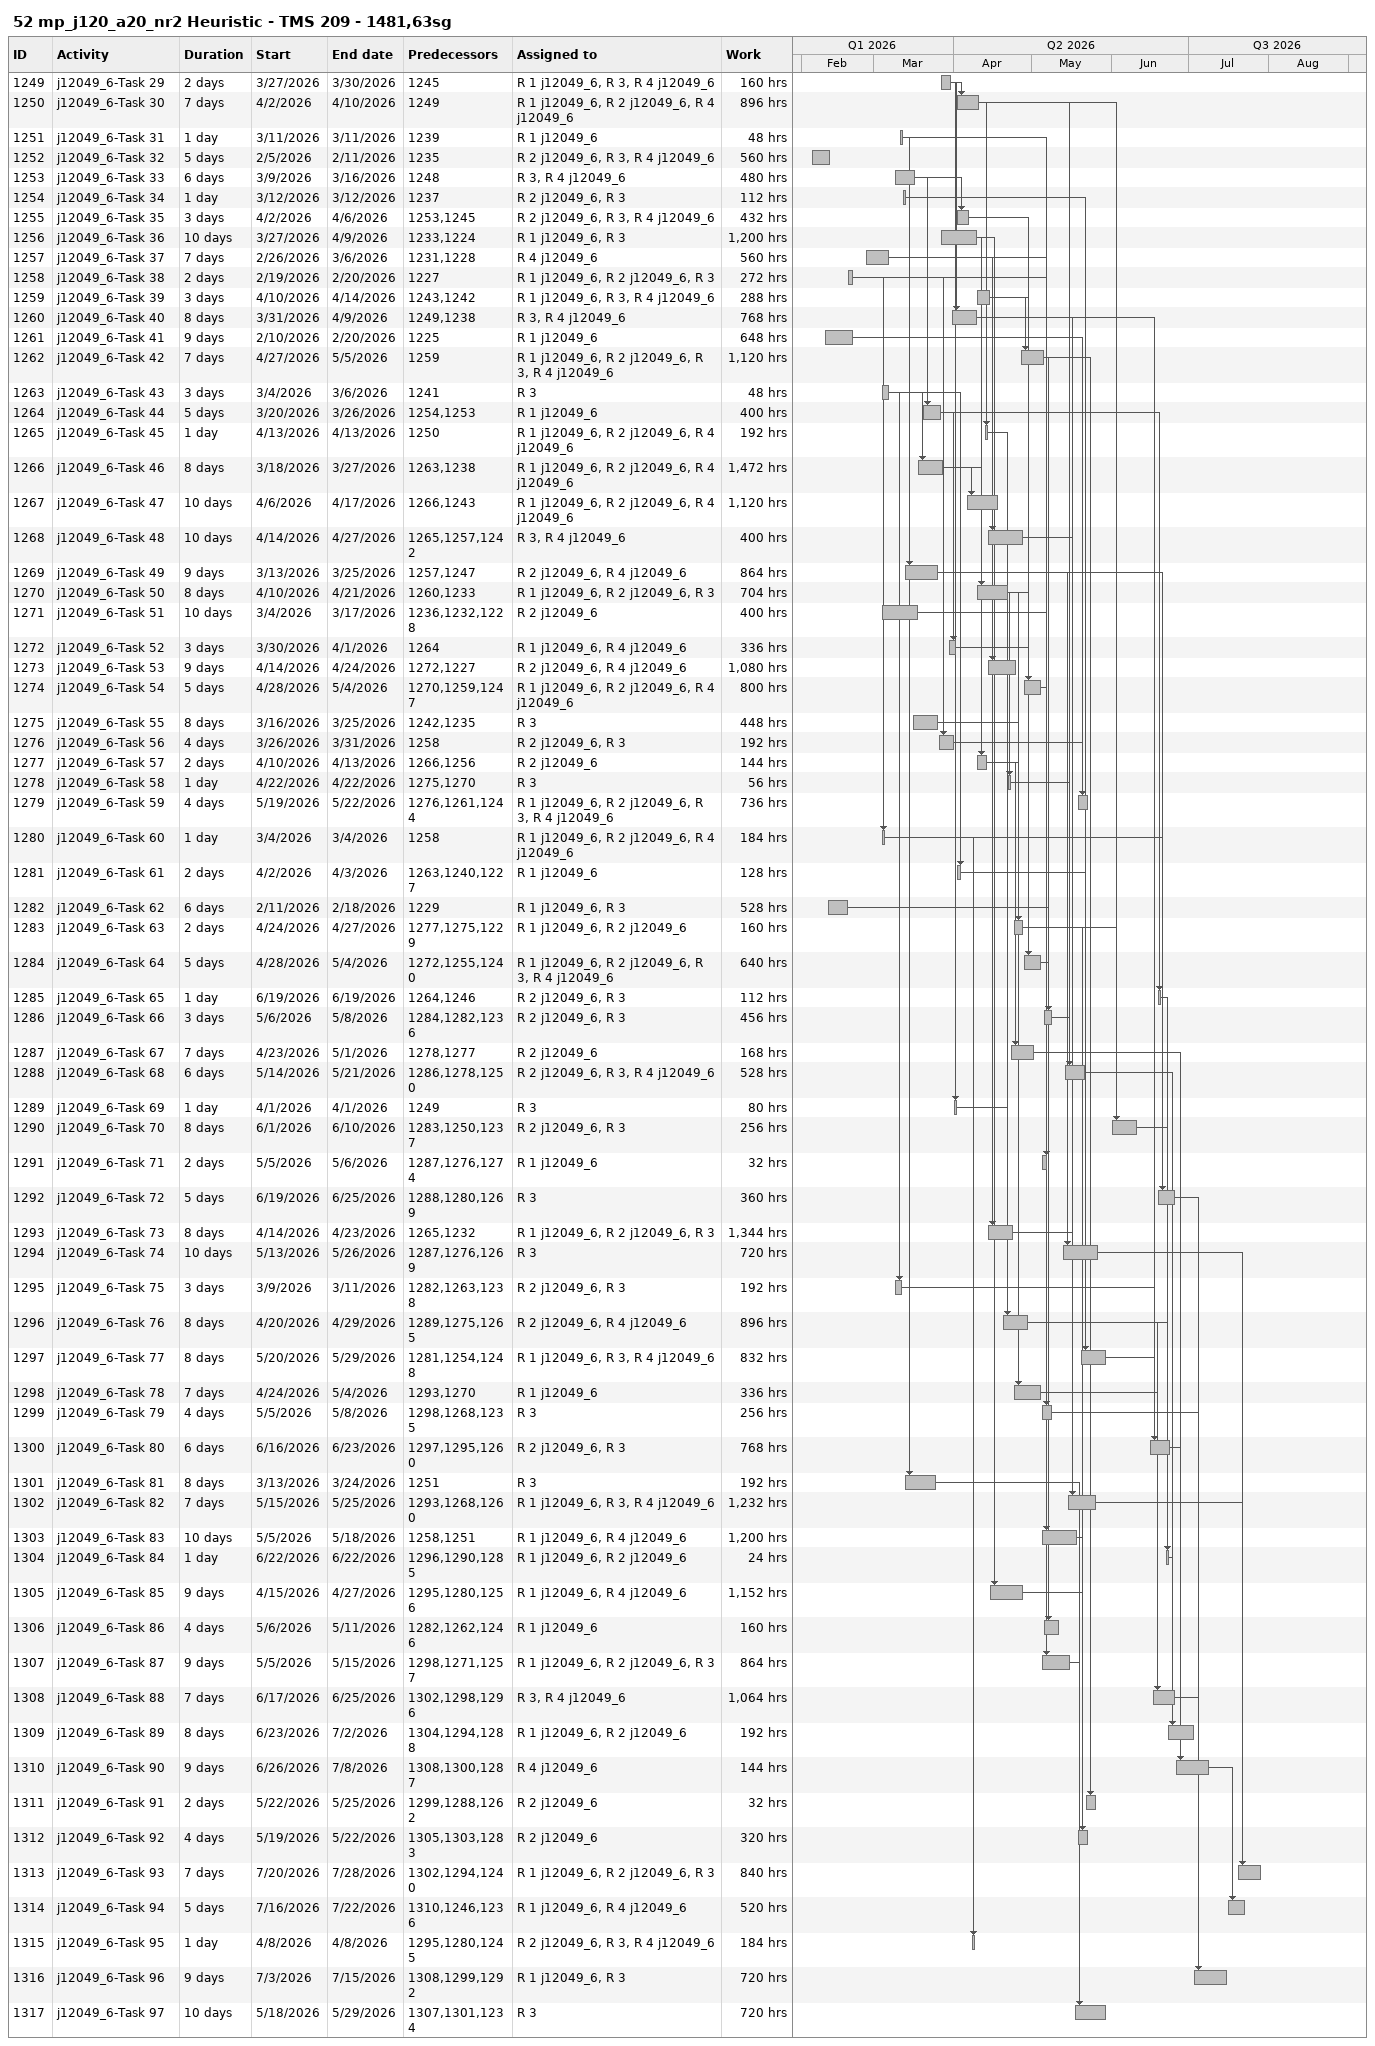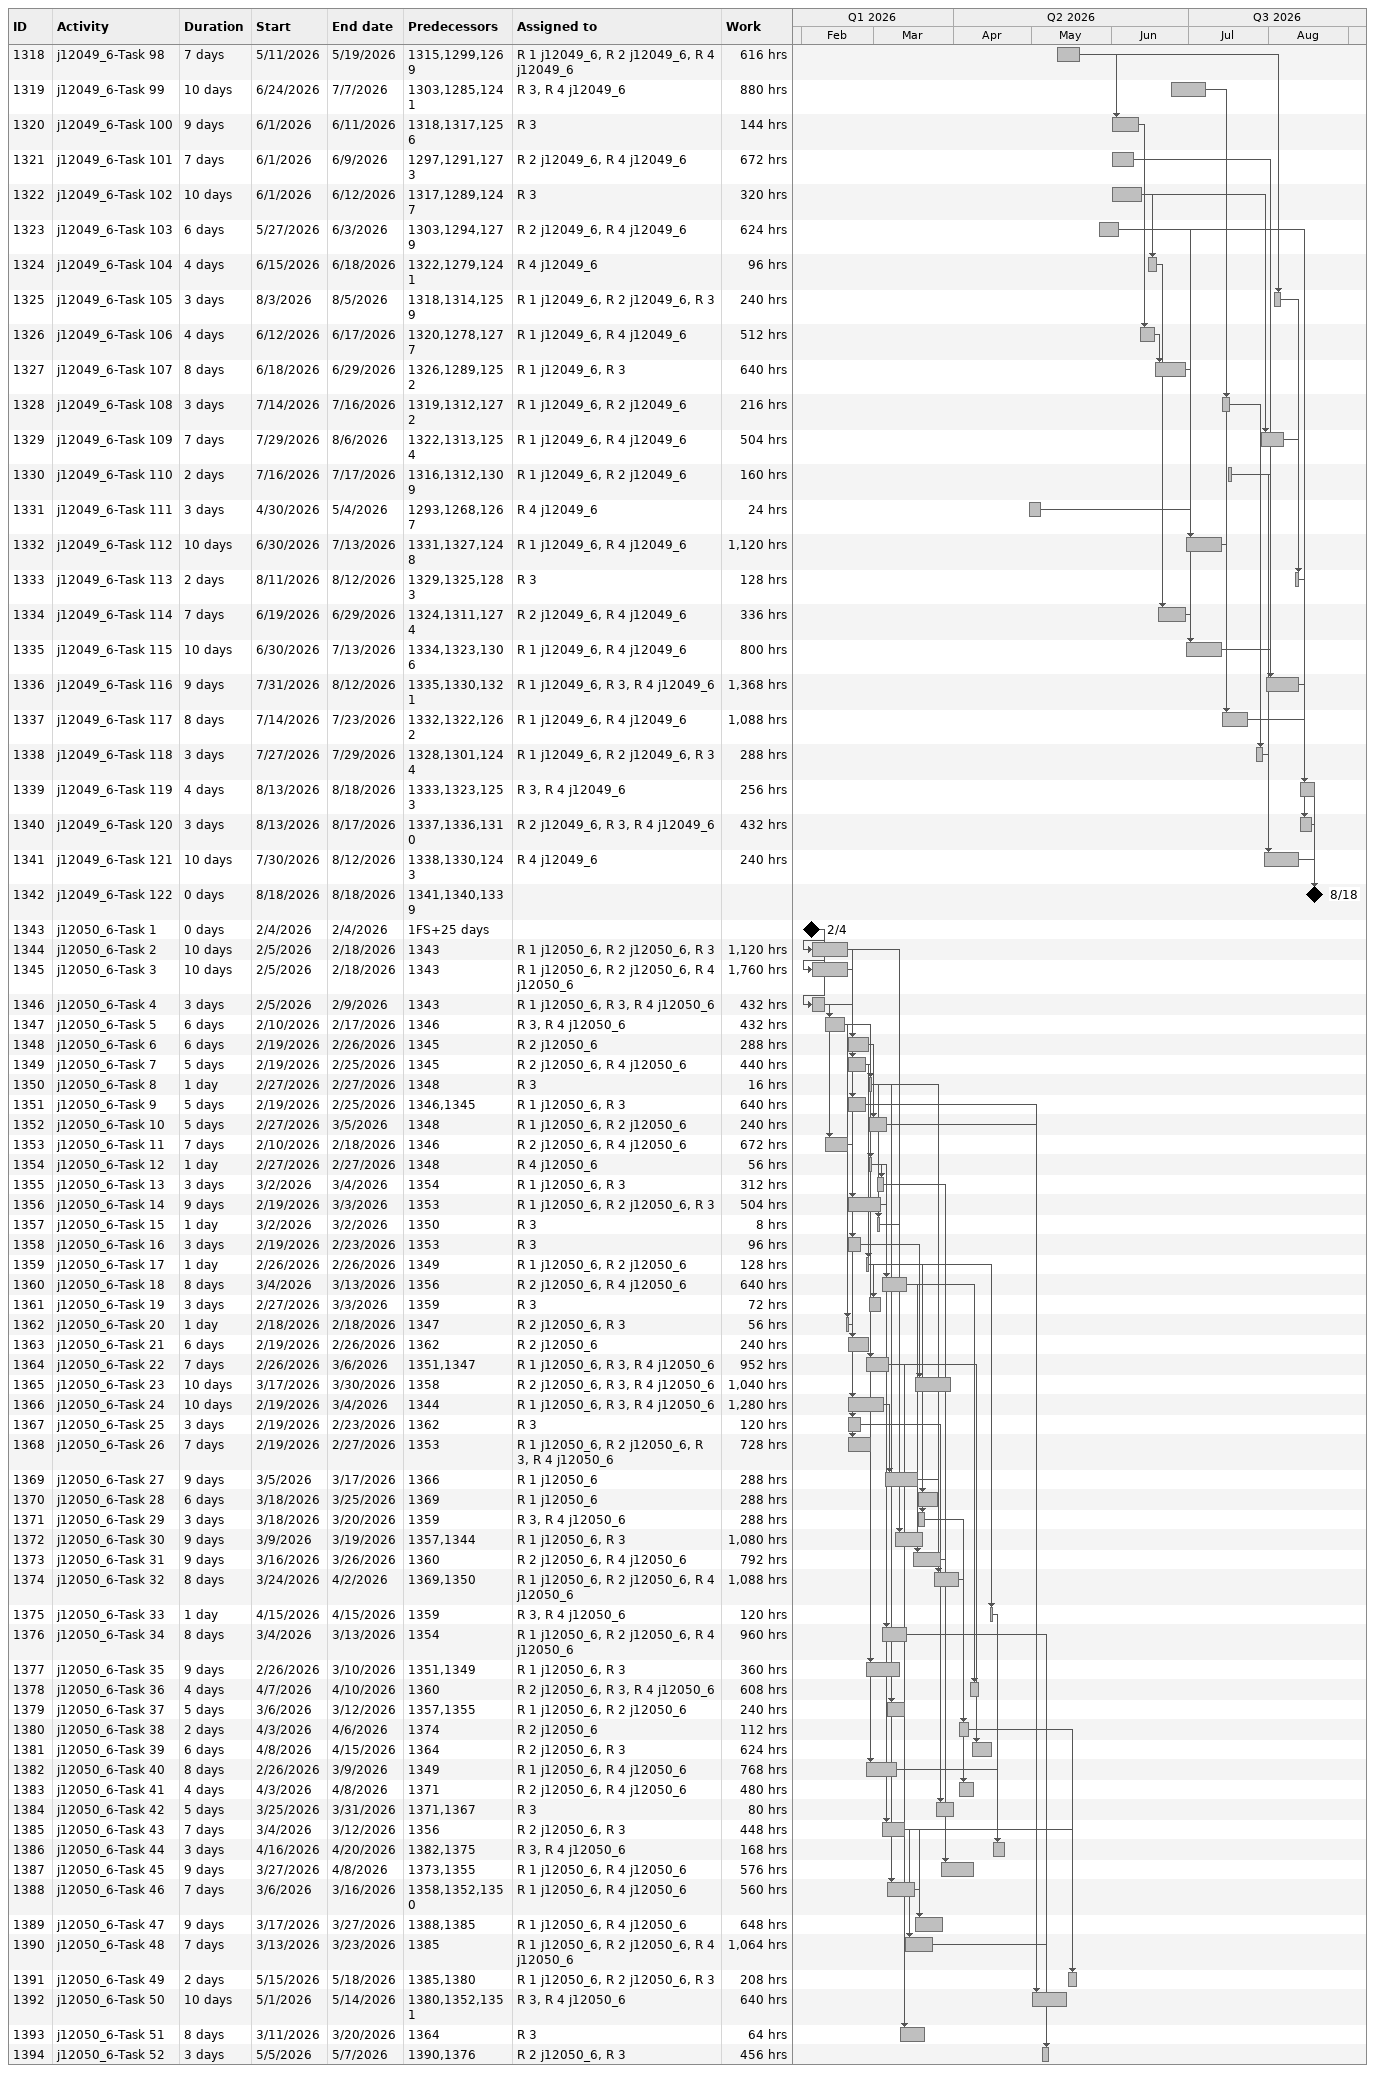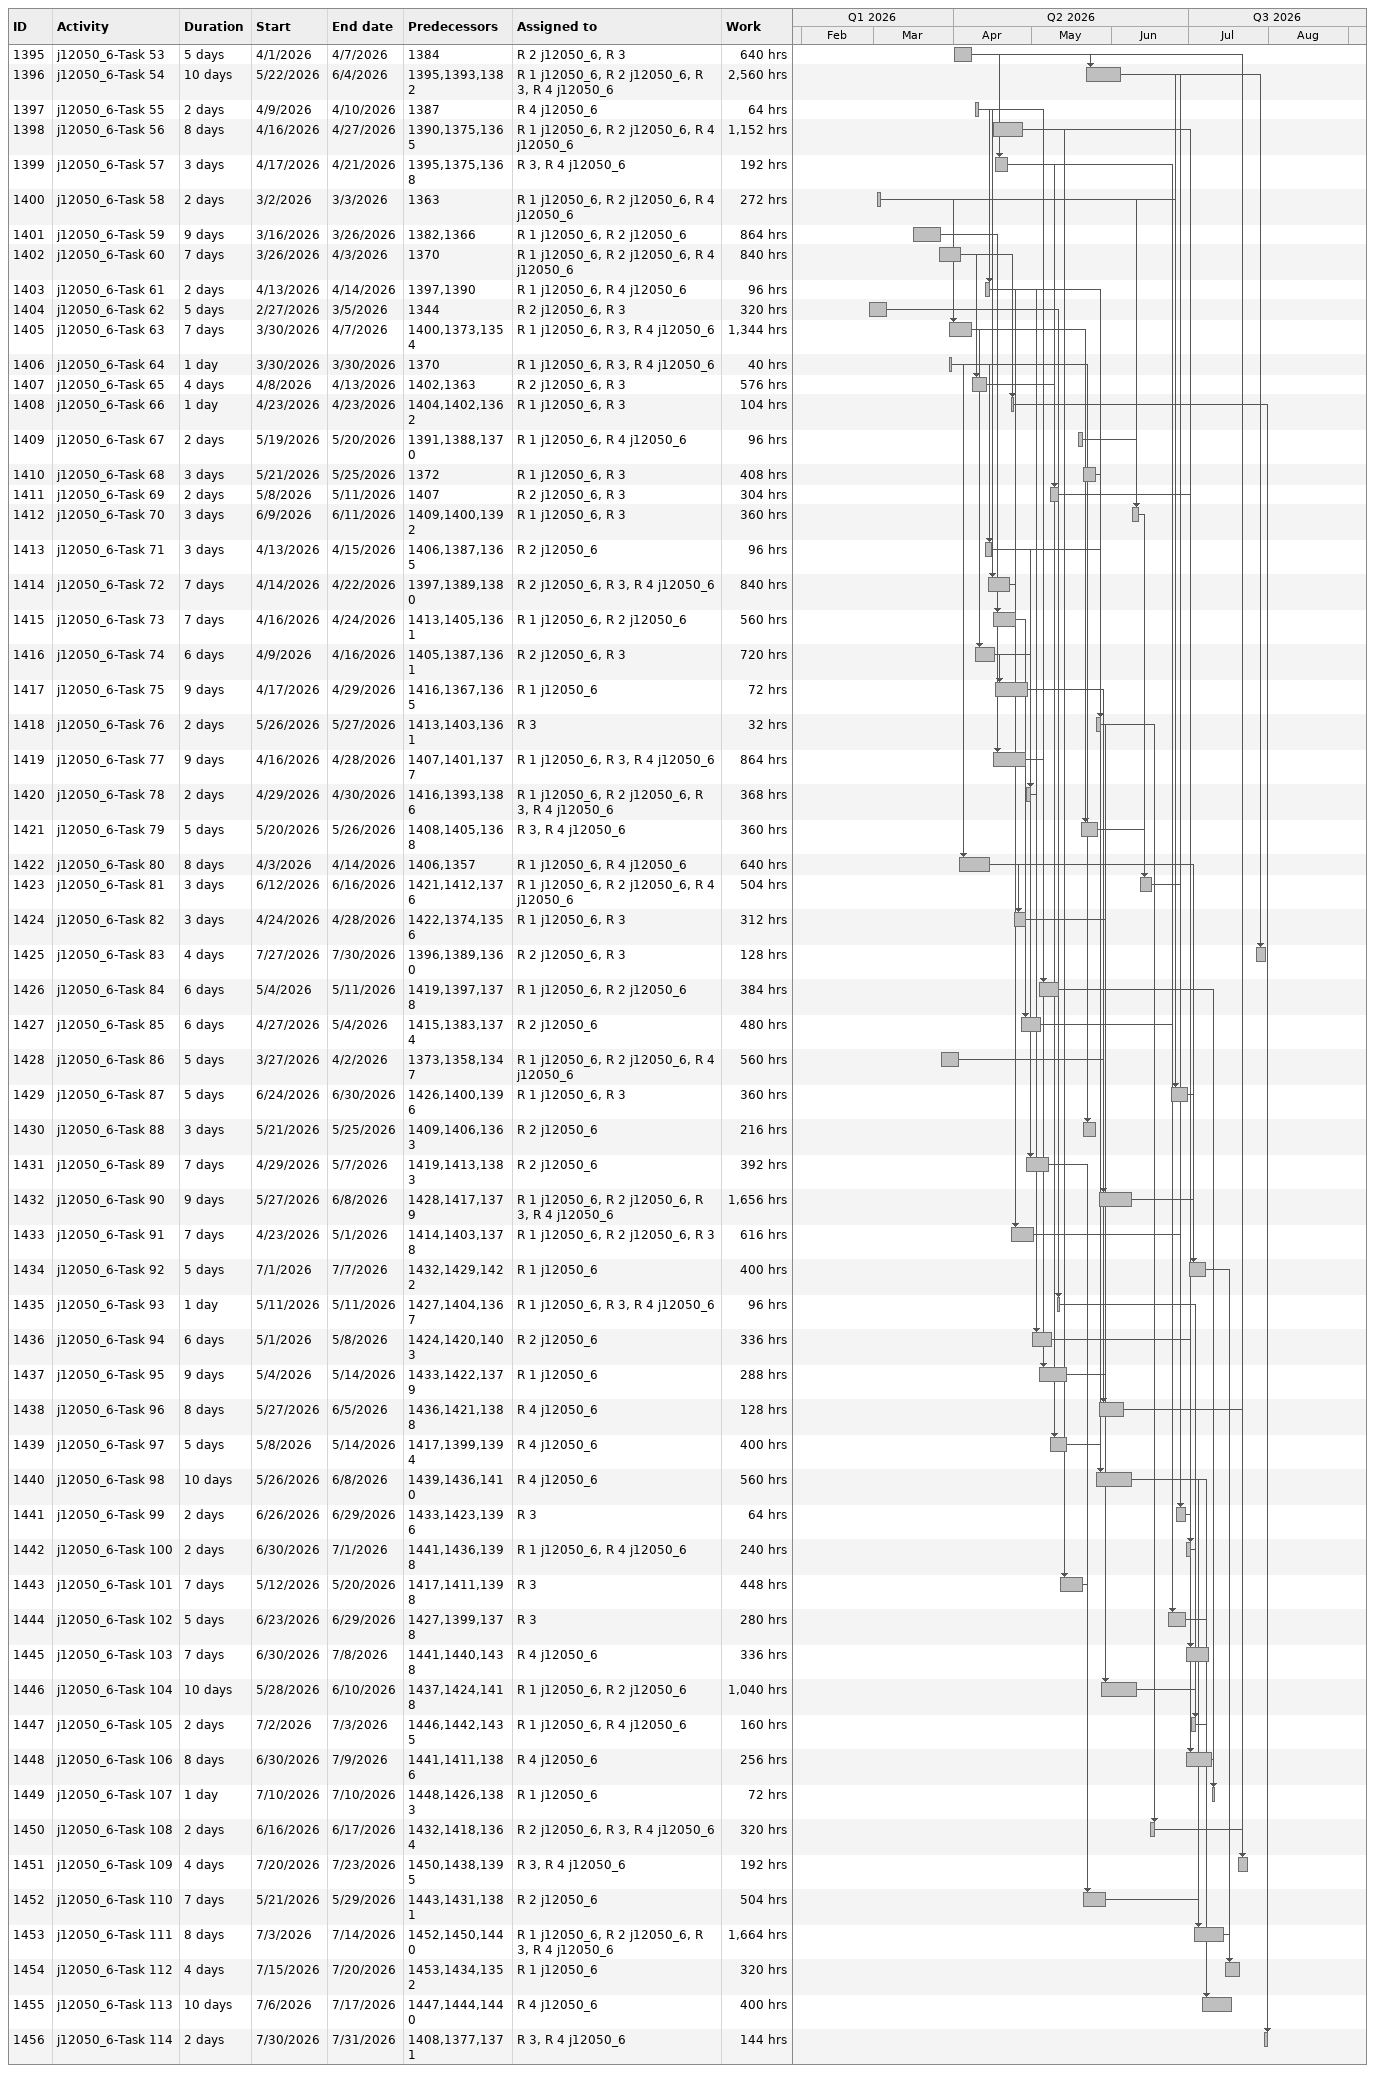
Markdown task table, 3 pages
52 mp_j120_a20_nr2 Heuristic - TMS 209 - 1481,63sg

| ID | Task | Duration | Start | Finish | Predecessors | Resources | Work (h) |
|---|---|---|---|---|---|---|---|
| 1249 | j12049_6-Task 29 | 2d | 2026-03-27 | 2026-03-30 | 1245 | R 1 j12049_6, R 3, R 4 j12049_6 | 160 |
| 1250 | j12049_6-Task 30 | 7d | 2026-04-02 | 2026-04-10 | 1249 | R 1 j12049_6, R 2 j12049_6, R 4 j12049_6 | 896 |
| 1251 | j12049_6-Task 31 | 1d | 2026-03-11 | 2026-03-11 | 1239 | R 1 j12049_6 | 48 |
| 1252 | j12049_6-Task 32 | 5d | 2026-02-05 | 2026-02-11 | 1235 | R 2 j12049_6, R 3, R 4 j12049_6 | 560 |
| 1253 | j12049_6-Task 33 | 6d | 2026-03-09 | 2026-03-16 | 1248 | R 3, R 4 j12049_6 | 480 |
| 1254 | j12049_6-Task 34 | 1d | 2026-03-12 | 2026-03-12 | 1237 | R 2 j12049_6, R 3 | 112 |
| 1255 | j12049_6-Task 35 | 3d | 2026-04-02 | 2026-04-06 | 1253, 1245 | R 2 j12049_6, R 3, R 4 j12049_6 | 432 |
| 1256 | j12049_6-Task 36 | 10d | 2026-03-27 | 2026-04-09 | 1233, 1224 | R 1 j12049_6, R 3 | 1200 |
| 1257 | j12049_6-Task 37 | 7d | 2026-02-26 | 2026-03-06 | 1231, 1228 | R 4 j12049_6 | 560 |
| 1258 | j12049_6-Task 38 | 2d | 2026-02-19 | 2026-02-20 | 1227 | R 1 j12049_6, R 2 j12049_6, R 3 | 272 |
| 1259 | j12049_6-Task 39 | 3d | 2026-04-10 | 2026-04-14 | 1243, 1242 | R 1 j12049_6, R 3, R 4 j12049_6 | 288 |
| 1260 | j12049_6-Task 40 | 8d | 2026-03-31 | 2026-04-09 | 1249, 1238 | R 3, R 4 j12049_6 | 768 |
| 1261 | j12049_6-Task 41 | 9d | 2026-02-10 | 2026-02-20 | 1225 | R 1 j12049_6 | 648 |
| 1262 | j12049_6-Task 42 | 7d | 2026-04-27 | 2026-05-05 | 1259 | R 1 j12049_6, R 2 j12049_6, R 3, R 4 j12049_6 | 1120 |
| 1263 | j12049_6-Task 43 | 3d | 2026-03-04 | 2026-03-06 | 1241 | R 3 | 48 |
| 1264 | j12049_6-Task 44 | 5d | 2026-03-20 | 2026-03-26 | 1254, 1253 | R 1 j12049_6 | 400 |
| 1265 | j12049_6-Task 45 | 1d | 2026-04-13 | 2026-04-13 | 1250 | R 1 j12049_6, R 2 j12049_6, R 4 j12049_6 | 192 |
| 1266 | j12049_6-Task 46 | 8d | 2026-03-18 | 2026-03-27 | 1263, 1238 | R 1 j12049_6, R 2 j12049_6, R 4 j12049_6 | 1472 |
| 1267 | j12049_6-Task 47 | 10d | 2026-04-06 | 2026-04-17 | 1266, 1243 | R 1 j12049_6, R 2 j12049_6, R 4 j12049_6 | 1120 |
| 1268 | j12049_6-Task 48 | 10d | 2026-04-14 | 2026-04-27 | 1265, 1257, 1242 | R 3, R 4 j12049_6 | 400 |
| 1269 | j12049_6-Task 49 | 9d | 2026-03-13 | 2026-03-25 | 1257, 1247 | R 2 j12049_6, R 4 j12049_6 | 864 |
| 1270 | j12049_6-Task 50 | 8d | 2026-04-10 | 2026-04-21 | 1260, 1233 | R 1 j12049_6, R 2 j12049_6, R 3 | 704 |
| 1271 | j12049_6-Task 51 | 10d | 2026-03-04 | 2026-03-17 | 1236, 1232, 1228 | R 2 j12049_6 | 400 |
| 1272 | j12049_6-Task 52 | 3d | 2026-03-30 | 2026-04-01 | 1264 | R 1 j12049_6, R 4 j12049_6 | 336 |
| 1273 | j12049_6-Task 53 | 9d | 2026-04-14 | 2026-04-24 | 1272, 1227 | R 2 j12049_6, R 4 j12049_6 | 1080 |
| 1274 | j12049_6-Task 54 | 5d | 2026-04-28 | 2026-05-04 | 1270, 1259, 1247 | R 1 j12049_6, R 2 j12049_6, R 4 j12049_6 | 800 |
| 1275 | j12049_6-Task 55 | 8d | 2026-03-16 | 2026-03-25 | 1242, 1235 | R 3 | 448 |
| 1276 | j12049_6-Task 56 | 4d | 2026-03-26 | 2026-03-31 | 1258 | R 2 j12049_6, R 3 | 192 |
| 1277 | j12049_6-Task 57 | 2d | 2026-04-10 | 2026-04-13 | 1266, 1256 | R 2 j12049_6 | 144 |
| 1278 | j12049_6-Task 58 | 1d | 2026-04-22 | 2026-04-22 | 1275, 1270 | R 3 | 56 |
| 1279 | j12049_6-Task 59 | 4d | 2026-05-19 | 2026-05-22 | 1276, 1261, 1244 | R 1 j12049_6, R 2 j12049_6, R 3, R 4 j12049_6 | 736 |
| 1280 | j12049_6-Task 60 | 1d | 2026-03-04 | 2026-03-04 | 1258 | R 1 j12049_6, R 2 j12049_6, R 4 j12049_6 | 184 |
| 1281 | j12049_6-Task 61 | 2d | 2026-04-02 | 2026-04-03 | 1263, 1240, 1227 | R 1 j12049_6 | 128 |
| 1282 | j12049_6-Task 62 | 6d | 2026-02-11 | 2026-02-18 | 1229 | R 1 j12049_6, R 3 | 528 |
| 1283 | j12049_6-Task 63 | 2d | 2026-04-24 | 2026-04-27 | 1277, 1275, 1229 | R 1 j12049_6, R 2 j12049_6 | 160 |
| 1284 | j12049_6-Task 64 | 5d | 2026-04-28 | 2026-05-04 | 1272, 1255, 1240 | R 1 j12049_6, R 2 j12049_6, R 3, R 4 j12049_6 | 640 |
| 1285 | j12049_6-Task 65 | 1d | 2026-06-19 | 2026-06-19 | 1264, 1246 | R 2 j12049_6, R 3 | 112 |
| 1286 | j12049_6-Task 66 | 3d | 2026-05-06 | 2026-05-08 | 1284, 1282, 1236 | R 2 j12049_6, R 3 | 456 |
| 1287 | j12049_6-Task 67 | 7d | 2026-04-23 | 2026-05-01 | 1278, 1277 | R 2 j12049_6 | 168 |
| 1288 | j12049_6-Task 68 | 6d | 2026-05-14 | 2026-05-21 | 1286, 1278, 1250 | R 2 j12049_6, R 3, R 4 j12049_6 | 528 |
| 1289 | j12049_6-Task 69 | 1d | 2026-04-01 | 2026-04-01 | 1249 | R 3 | 80 |
| 1290 | j12049_6-Task 70 | 8d | 2026-06-01 | 2026-06-10 | 1283, 1250, 1237 | R 2 j12049_6, R 3 | 256 |
| 1291 | j12049_6-Task 71 | 2d | 2026-05-05 | 2026-05-06 | 1287, 1276, 1274 | R 1 j12049_6 | 32 |
| 1292 | j12049_6-Task 72 | 5d | 2026-06-19 | 2026-06-25 | 1288, 1280, 1269 | R 3 | 360 |
| 1293 | j12049_6-Task 73 | 8d | 2026-04-14 | 2026-04-23 | 1265, 1232 | R 1 j12049_6, R 2 j12049_6, R 3 | 1344 |
| 1294 | j12049_6-Task 74 | 10d | 2026-05-13 | 2026-05-26 | 1287, 1276, 1269 | R 3 | 720 |
| 1295 | j12049_6-Task 75 | 3d | 2026-03-09 | 2026-03-11 | 1282, 1263, 1238 | R 2 j12049_6, R 3 | 192 |
| 1296 | j12049_6-Task 76 | 8d | 2026-04-20 | 2026-04-29 | 1289, 1275, 1265 | R 2 j12049_6, R 4 j12049_6 | 896 |
| 1297 | j12049_6-Task 77 | 8d | 2026-05-20 | 2026-05-29 | 1281, 1254, 1248 | R 1 j12049_6, R 3, R 4 j12049_6 | 832 |
| 1298 | j12049_6-Task 78 | 7d | 2026-04-24 | 2026-05-04 | 1293, 1270 | R 1 j12049_6 | 336 |
| 1299 | j12049_6-Task 79 | 4d | 2026-05-05 | 2026-05-08 | 1298, 1268, 1235 | R 3 | 256 |
| 1300 | j12049_6-Task 80 | 6d | 2026-06-16 | 2026-06-23 | 1297, 1295, 1260 | R 2 j12049_6, R 3 | 768 |
| 1301 | j12049_6-Task 81 | 8d | 2026-03-13 | 2026-03-24 | 1251 | R 3 | 192 |
| 1302 | j12049_6-Task 82 | 7d | 2026-05-15 | 2026-05-25 | 1293, 1268, 1260 | R 1 j12049_6, R 3, R 4 j12049_6 | 1232 |
| 1303 | j12049_6-Task 83 | 10d | 2026-05-05 | 2026-05-18 | 1258, 1251 | R 1 j12049_6, R 4 j12049_6 | 1200 |
| 1304 | j12049_6-Task 84 | 1d | 2026-06-22 | 2026-06-22 | 1296, 1290, 1285 | R 1 j12049_6, R 2 j12049_6 | 24 |
| 1305 | j12049_6-Task 85 | 9d | 2026-04-15 | 2026-04-27 | 1295, 1280, 1256 | R 1 j12049_6, R 4 j12049_6 | 1152 |
| 1306 | j12049_6-Task 86 | 4d | 2026-05-06 | 2026-05-11 | 1282, 1262, 1246 | R 1 j12049_6 | 160 |
| 1307 | j12049_6-Task 87 | 9d | 2026-05-05 | 2026-05-15 | 1298, 1271, 1257 | R 1 j12049_6, R 2 j12049_6, R 3 | 864 |
| 1308 | j12049_6-Task 88 | 7d | 2026-06-17 | 2026-06-25 | 1302, 1298, 1296 | R 3, R 4 j12049_6 | 1064 |
| 1309 | j12049_6-Task 89 | 8d | 2026-06-23 | 2026-07-02 | 1304, 1294, 1288 | R 1 j12049_6, R 2 j12049_6 | 192 |
| 1310 | j12049_6-Task 90 | 9d | 2026-06-26 | 2026-07-08 | 1308, 1300, 1287 | R 4 j12049_6 | 144 |
| 1311 | j12049_6-Task 91 | 2d | 2026-05-22 | 2026-05-25 | 1299, 1288, 1262 | R 2 j12049_6 | 32 |
| 1312 | j12049_6-Task 92 | 4d | 2026-05-19 | 2026-05-22 | 1305, 1303, 1283 | R 2 j12049_6 | 320 |
| 1313 | j12049_6-Task 93 | 7d | 2026-07-20 | 2026-07-28 | 1302, 1294, 1240 | R 1 j12049_6, R 2 j12049_6, R 3 | 840 |
| 1314 | j12049_6-Task 94 | 5d | 2026-07-16 | 2026-07-22 | 1310, 1246, 1236 | R 1 j12049_6, R 4 j12049_6 | 520 |
| 1315 | j12049_6-Task 95 | 1d | 2026-04-08 | 2026-04-08 | 1295, 1280, 1245 | R 2 j12049_6, R 3, R 4 j12049_6 | 184 |
| 1316 | j12049_6-Task 96 | 9d | 2026-07-03 | 2026-07-15 | 1308, 1299, 1292 | R 1 j12049_6, R 3 | 720 |
| 1317 | j12049_6-Task 97 | 10d | 2026-05-18 | 2026-05-29 | 1307, 1301, 1234 | R 3 | 720 |
| 1318 | j12049_6-Task 98 | 7d | 2026-05-11 | 2026-05-19 | 1315, 1299, 1269 | R 1 j12049_6, R 2 j12049_6, R 4 j12049_6 | 616 |
| 1319 | j12049_6-Task 99 | 10d | 2026-06-24 | 2026-07-07 | 1303, 1285, 1241 | R 3, R 4 j12049_6 | 880 |
| 1320 | j12049_6-Task 100 | 9d | 2026-06-01 | 2026-06-11 | 1318, 1317, 1256 | R 3 | 144 |
| 1321 | j12049_6-Task 101 | 7d | 2026-06-01 | 2026-06-09 | 1297, 1291, 1273 | R 2 j12049_6, R 4 j12049_6 | 672 |
| 1322 | j12049_6-Task 102 | 10d | 2026-06-01 | 2026-06-12 | 1317, 1289, 1247 | R 3 | 320 |
| 1323 | j12049_6-Task 103 | 6d | 2026-05-27 | 2026-06-03 | 1303, 1294, 1279 | R 2 j12049_6, R 4 j12049_6 | 624 |
| 1324 | j12049_6-Task 104 | 4d | 2026-06-15 | 2026-06-18 | 1322, 1279, 1241 | R 4 j12049_6 | 96 |
| 1325 | j12049_6-Task 105 | 3d | 2026-08-03 | 2026-08-05 | 1318, 1314, 1259 | R 1 j12049_6, R 2 j12049_6, R 3 | 240 |
| 1326 | j12049_6-Task 106 | 4d | 2026-06-12 | 2026-06-17 | 1320, 1278, 1277 | R 1 j12049_6, R 4 j12049_6 | 512 |
| 1327 | j12049_6-Task 107 | 8d | 2026-06-18 | 2026-06-29 | 1326, 1289, 1252 | R 1 j12049_6, R 3 | 640 |
| 1328 | j12049_6-Task 108 | 3d | 2026-07-14 | 2026-07-16 | 1319, 1312, 1272 | R 1 j12049_6, R 2 j12049_6 | 216 |
| 1329 | j12049_6-Task 109 | 7d | 2026-07-29 | 2026-08-06 | 1322, 1313, 1254 | R 1 j12049_6, R 4 j12049_6 | 504 |
| 1330 | j12049_6-Task 110 | 2d | 2026-07-16 | 2026-07-17 | 1316, 1312, 1309 | R 1 j12049_6, R 2 j12049_6 | 160 |
| 1331 | j12049_6-Task 111 | 3d | 2026-04-30 | 2026-05-04 | 1293, 1268, 1267 | R 4 j12049_6 | 24 |
| 1332 | j12049_6-Task 112 | 10d | 2026-06-30 | 2026-07-13 | 1331, 1327, 1248 | R 1 j12049_6, R 4 j12049_6 | 1120 |
| 1333 | j12049_6-Task 113 | 2d | 2026-08-11 | 2026-08-12 | 1329, 1325, 1283 | R 3 | 128 |
| 1334 | j12049_6-Task 114 | 7d | 2026-06-19 | 2026-06-29 | 1324, 1311, 1274 | R 2 j12049_6, R 4 j12049_6 | 336 |
| 1335 | j12049_6-Task 115 | 10d | 2026-06-30 | 2026-07-13 | 1334, 1323, 1306 | R 1 j12049_6, R 4 j12049_6 | 800 |
| 1336 | j12049_6-Task 116 | 9d | 2026-07-31 | 2026-08-12 | 1335, 1330, 1321 | R 1 j12049_6, R 3, R 4 j12049_6 | 1368 |
| 1337 | j12049_6-Task 117 | 8d | 2026-07-14 | 2026-07-23 | 1332, 1322, 1262 | R 1 j12049_6, R 4 j12049_6 | 1088 |
| 1338 | j12049_6-Task 118 | 3d | 2026-07-27 | 2026-07-29 | 1328, 1301, 1244 | R 1 j12049_6, R 2 j12049_6, R 3 | 288 |
| 1339 | j12049_6-Task 119 | 4d | 2026-08-13 | 2026-08-18 | 1333, 1323, 1253 | R 3, R 4 j12049_6 | 256 |
| 1340 | j12049_6-Task 120 | 3d | 2026-08-13 | 2026-08-17 | 1337, 1336, 1310 | R 2 j12049_6, R 3, R 4 j12049_6 | 432 |
| 1341 | j12049_6-Task 121 | 10d | 2026-07-30 | 2026-08-12 | 1338, 1330, 1243 | R 4 j12049_6 | 240 |
| 1342 | j12049_6-Task 122 | 0d | 2026-08-18 | 2026-08-18 | 1341, 1340, 1339 |  |  |
| 1343 | j12050_6-Task 1 | 0d | 2026-02-04 | 2026-02-04 | 1FS+25d |  |  |
| 1344 | j12050_6-Task 2 | 10d | 2026-02-05 | 2026-02-18 | 1343 | R 1 j12050_6, R 2 j12050_6, R 3 | 1120 |
| 1345 | j12050_6-Task 3 | 10d | 2026-02-05 | 2026-02-18 | 1343 | R 1 j12050_6, R 2 j12050_6, R 4 j12050_6 | 1760 |
| 1346 | j12050_6-Task 4 | 3d | 2026-02-05 | 2026-02-09 | 1343 | R 1 j12050_6, R 3, R 4 j12050_6 | 432 |
| 1347 | j12050_6-Task 5 | 6d | 2026-02-10 | 2026-02-17 | 1346 | R 3, R 4 j12050_6 | 432 |
| 1348 | j12050_6-Task 6 | 6d | 2026-02-19 | 2026-02-26 | 1345 | R 2 j12050_6 | 288 |
| 1349 | j12050_6-Task 7 | 5d | 2026-02-19 | 2026-02-25 | 1345 | R 2 j12050_6, R 4 j12050_6 | 440 |
| 1350 | j12050_6-Task 8 | 1d | 2026-02-27 | 2026-02-27 | 1348 | R 3 | 16 |
| 1351 | j12050_6-Task 9 | 5d | 2026-02-19 | 2026-02-25 | 1346, 1345 | R 1 j12050_6, R 3 | 640 |
| 1352 | j12050_6-Task 10 | 5d | 2026-02-27 | 2026-03-05 | 1348 | R 1 j12050_6, R 2 j12050_6 | 240 |
| 1353 | j12050_6-Task 11 | 7d | 2026-02-10 | 2026-02-18 | 1346 | R 2 j12050_6, R 4 j12050_6 | 672 |
| 1354 | j12050_6-Task 12 | 1d | 2026-02-27 | 2026-02-27 | 1348 | R 4 j12050_6 | 56 |
| 1355 | j12050_6-Task 13 | 3d | 2026-03-02 | 2026-03-04 | 1354 | R 1 j12050_6, R 3 | 312 |
| 1356 | j12050_6-Task 14 | 9d | 2026-02-19 | 2026-03-03 | 1353 | R 1 j12050_6, R 2 j12050_6, R 3 | 504 |
| 1357 | j12050_6-Task 15 | 1d | 2026-03-02 | 2026-03-02 | 1350 | R 3 | 8 |
| 1358 | j12050_6-Task 16 | 3d | 2026-02-19 | 2026-02-23 | 1353 | R 3 | 96 |
| 1359 | j12050_6-Task 17 | 1d | 2026-02-26 | 2026-02-26 | 1349 | R 1 j12050_6, R 2 j12050_6 | 128 |
| 1360 | j12050_6-Task 18 | 8d | 2026-03-04 | 2026-03-13 | 1356 | R 2 j12050_6, R 4 j12050_6 | 640 |
| 1361 | j12050_6-Task 19 | 3d | 2026-02-27 | 2026-03-03 | 1359 | R 3 | 72 |
| 1362 | j12050_6-Task 20 | 1d | 2026-02-18 | 2026-02-18 | 1347 | R 2 j12050_6, R 3 | 56 |
| 1363 | j12050_6-Task 21 | 6d | 2026-02-19 | 2026-02-26 | 1362 | R 2 j12050_6 | 240 |
| 1364 | j12050_6-Task 22 | 7d | 2026-02-26 | 2026-03-06 | 1351, 1347 | R 1 j12050_6, R 3, R 4 j12050_6 | 952 |
| 1365 | j12050_6-Task 23 | 10d | 2026-03-17 | 2026-03-30 | 1358 | R 2 j12050_6, R 3, R 4 j12050_6 | 1040 |
| 1366 | j12050_6-Task 24 | 10d | 2026-02-19 | 2026-03-04 | 1344 | R 1 j12050_6, R 3, R 4 j12050_6 | 1280 |
| 1367 | j12050_6-Task 25 | 3d | 2026-02-19 | 2026-02-23 | 1362 | R 3 | 120 |
| 1368 | j12050_6-Task 26 | 7d | 2026-02-19 | 2026-02-27 | 1353 | R 1 j12050_6, R 2 j12050_6, R 3, R 4 j12050_6 | 728 |
| 1369 | j12050_6-Task 27 | 9d | 2026-03-05 | 2026-03-17 | 1366 | R 1 j12050_6 | 288 |
| 1370 | j12050_6-Task 28 | 6d | 2026-03-18 | 2026-03-25 | 1369 | R 1 j12050_6 | 288 |
| 1371 | j12050_6-Task 29 | 3d | 2026-03-18 | 2026-03-20 | 1359 | R 3, R 4 j12050_6 | 288 |
| 1372 | j12050_6-Task 30 | 9d | 2026-03-09 | 2026-03-19 | 1357, 1344 | R 1 j12050_6, R 3 | 1080 |
| 1373 | j12050_6-Task 31 | 9d | 2026-03-16 | 2026-03-26 | 1360 | R 2 j12050_6, R 4 j12050_6 | 792 |
| 1374 | j12050_6-Task 32 | 8d | 2026-03-24 | 2026-04-02 | 1369, 1350 | R 1 j12050_6, R 2 j12050_6, R 4 j12050_6 | 1088 |
| 1375 | j12050_6-Task 33 | 1d | 2026-04-15 | 2026-04-15 | 1359 | R 3, R 4 j12050_6 | 120 |
| 1376 | j12050_6-Task 34 | 8d | 2026-03-04 | 2026-03-13 | 1354 | R 1 j12050_6, R 2 j12050_6, R 4 j12050_6 | 960 |
| 1377 | j12050_6-Task 35 | 9d | 2026-02-26 | 2026-03-10 | 1351, 1349 | R 1 j12050_6, R 3 | 360 |
| 1378 | j12050_6-Task 36 | 4d | 2026-04-07 | 2026-04-10 | 1360 | R 2 j12050_6, R 3, R 4 j12050_6 | 608 |
| 1379 | j12050_6-Task 37 | 5d | 2026-03-06 | 2026-03-12 | 1357, 1355 | R 1 j12050_6, R 2 j12050_6 | 240 |
| 1380 | j12050_6-Task 38 | 2d | 2026-04-03 | 2026-04-06 | 1374 | R 2 j12050_6 | 112 |
| 1381 | j12050_6-Task 39 | 6d | 2026-04-08 | 2026-04-15 | 1364 | R 2 j12050_6, R 3 | 624 |
| 1382 | j12050_6-Task 40 | 8d | 2026-02-26 | 2026-03-09 | 1349 | R 1 j12050_6, R 4 j12050_6 | 768 |
| 1383 | j12050_6-Task 41 | 4d | 2026-04-03 | 2026-04-08 | 1371 | R 2 j12050_6, R 4 j12050_6 | 480 |
| 1384 | j12050_6-Task 42 | 5d | 2026-03-25 | 2026-03-31 | 1371, 1367 | R 3 | 80 |
| 1385 | j12050_6-Task 43 | 7d | 2026-03-04 | 2026-03-12 | 1356 | R 2 j12050_6, R 3 | 448 |
| 1386 | j12050_6-Task 44 | 3d | 2026-04-16 | 2026-04-20 | 1382, 1375 | R 3, R 4 j12050_6 | 168 |
| 1387 | j12050_6-Task 45 | 9d | 2026-03-27 | 2026-04-08 | 1373, 1355 | R 1 j12050_6, R 4 j12050_6 | 576 |
| 1388 | j12050_6-Task 46 | 7d | 2026-03-06 | 2026-03-16 | 1358, 1352, 1350 | R 1 j12050_6, R 4 j12050_6 | 560 |
| 1389 | j12050_6-Task 47 | 9d | 2026-03-17 | 2026-03-27 | 1388, 1385 | R 1 j12050_6, R 4 j12050_6 | 648 |
| 1390 | j12050_6-Task 48 | 7d | 2026-03-13 | 2026-03-23 | 1385 | R 1 j12050_6, R 2 j12050_6, R 4 j12050_6 | 1064 |
| 1391 | j12050_6-Task 49 | 2d | 2026-05-15 | 2026-05-18 | 1385, 1380 | R 1 j12050_6, R 2 j12050_6, R 3 | 208 |
| 1392 | j12050_6-Task 50 | 10d | 2026-05-01 | 2026-05-14 | 1380, 1352, 1351 | R 3, R 4 j12050_6 | 640 |
| 1393 | j12050_6-Task 51 | 8d | 2026-03-11 | 2026-03-20 | 1364 | R 3 | 64 |
| 1394 | j12050_6-Task 52 | 3d | 2026-05-05 | 2026-05-07 | 1390, 1376 | R 2 j12050_6, R 3 | 456 |
| 1395 | j12050_6-Task 53 | 5d | 2026-04-01 | 2026-04-07 | 1384 | R 2 j12050_6, R 3 | 640 |
| 1396 | j12050_6-Task 54 | 10d | 2026-05-22 | 2026-06-04 | 1395, 1393, 1382 | R 1 j12050_6, R 2 j12050_6, R 3, R 4 j12050_6 | 2560 |
| 1397 | j12050_6-Task 55 | 2d | 2026-04-09 | 2026-04-10 | 1387 | R 4 j12050_6 | 64 |
| 1398 | j12050_6-Task 56 | 8d | 2026-04-16 | 2026-04-27 | 1390, 1375, 1365 | R 1 j12050_6, R 2 j12050_6, R 4 j12050_6 | 1152 |
| 1399 | j12050_6-Task 57 | 3d | 2026-04-17 | 2026-04-21 | 1395, 1375, 1368 | R 3, R 4 j12050_6 | 192 |
| 1400 | j12050_6-Task 58 | 2d | 2026-03-02 | 2026-03-03 | 1363 | R 1 j12050_6, R 2 j12050_6, R 4 j12050_6 | 272 |
| 1401 | j12050_6-Task 59 | 9d | 2026-03-16 | 2026-03-26 | 1382, 1366 | R 1 j12050_6, R 2 j12050_6 | 864 |
| 1402 | j12050_6-Task 60 | 7d | 2026-03-26 | 2026-04-03 | 1370 | R 1 j12050_6, R 2 j12050_6, R 4 j12050_6 | 840 |
| 1403 | j12050_6-Task 61 | 2d | 2026-04-13 | 2026-04-14 | 1397, 1390 | R 1 j12050_6, R 4 j12050_6 | 96 |
| 1404 | j12050_6-Task 62 | 5d | 2026-02-27 | 2026-03-05 | 1344 | R 2 j12050_6, R 3 | 320 |
| 1405 | j12050_6-Task 63 | 7d | 2026-03-30 | 2026-04-07 | 1400, 1373, 1354 | R 1 j12050_6, R 3, R 4 j12050_6 | 1344 |
| 1406 | j12050_6-Task 64 | 1d | 2026-03-30 | 2026-03-30 | 1370 | R 1 j12050_6, R 3, R 4 j12050_6 | 40 |
| 1407 | j12050_6-Task 65 | 4d | 2026-04-08 | 2026-04-13 | 1402, 1363 | R 2 j12050_6, R 3 | 576 |
| 1408 | j12050_6-Task 66 | 1d | 2026-04-23 | 2026-04-23 | 1404, 1402, 1362 | R 1 j12050_6, R 3 | 104 |
| 1409 | j12050_6-Task 67 | 2d | 2026-05-19 | 2026-05-20 | 1391, 1388, 1370 | R 1 j12050_6, R 4 j12050_6 | 96 |
| 1410 | j12050_6-Task 68 | 3d | 2026-05-21 | 2026-05-25 | 1372 | R 1 j12050_6, R 3 | 408 |
| 1411 | j12050_6-Task 69 | 2d | 2026-05-08 | 2026-05-11 | 1407 | R 2 j12050_6, R 3 | 304 |
| 1412 | j12050_6-Task 70 | 3d | 2026-06-09 | 2026-06-11 | 1409, 1400, 1392 | R 1 j12050_6, R 3 | 360 |
| 1413 | j12050_6-Task 71 | 3d | 2026-04-13 | 2026-04-15 | 1406, 1387, 1365 | R 2 j12050_6 | 96 |
| 1414 | j12050_6-Task 72 | 7d | 2026-04-14 | 2026-04-22 | 1397, 1389, 1380 | R 2 j12050_6, R 3, R 4 j12050_6 | 840 |
| 1415 | j12050_6-Task 73 | 7d | 2026-04-16 | 2026-04-24 | 1413, 1405, 1361 | R 1 j12050_6, R 2 j12050_6 | 560 |
| 1416 | j12050_6-Task 74 | 6d | 2026-04-09 | 2026-04-16 | 1405, 1387, 1361 | R 2 j12050_6, R 3 | 720 |
| 1417 | j12050_6-Task 75 | 9d | 2026-04-17 | 2026-04-29 | 1416, 1367, 1365 | R 1 j12050_6 | 72 |
| 1418 | j12050_6-Task 76 | 2d | 2026-05-26 | 2026-05-27 | 1413, 1403, 1361 | R 3 | 32 |
| 1419 | j12050_6-Task 77 | 9d | 2026-04-16 | 2026-04-28 | 1407, 1401, 1377 | R 1 j12050_6, R 3, R 4 j12050_6 | 864 |
| 1420 | j12050_6-Task 78 | 2d | 2026-04-29 | 2026-04-30 | 1416, 1393, 1386 | R 1 j12050_6, R 2 j12050_6, R 3, R 4 j12050_6 | 368 |
| 1421 | j12050_6-Task 79 | 5d | 2026-05-20 | 2026-05-26 | 1408, 1405, 1368 | R 3, R 4 j12050_6 | 360 |
| 1422 | j12050_6-Task 80 | 8d | 2026-04-03 | 2026-04-14 | 1406, 1357 | R 1 j12050_6, R 4 j12050_6 | 640 |
| 1423 | j12050_6-Task 81 | 3d | 2026-06-12 | 2026-06-16 | 1421, 1412, 1376 | R 1 j12050_6, R 2 j12050_6, R 4 j12050_6 | 504 |
| 1424 | j12050_6-Task 82 | 3d | 2026-04-24 | 2026-04-28 | 1422, 1374, 1356 | R 1 j12050_6, R 3 | 312 |
| 1425 | j12050_6-Task 83 | 4d | 2026-07-27 | 2026-07-30 | 1396, 1389, 1360 | R 2 j12050_6, R 3 | 128 |
| 1426 | j12050_6-Task 84 | 6d | 2026-05-04 | 2026-05-11 | 1419, 1397, 1378 | R 1 j12050_6, R 2 j12050_6 | 384 |
| 1427 | j12050_6-Task 85 | 6d | 2026-04-27 | 2026-05-04 | 1415, 1383, 1374 | R 2 j12050_6 | 480 |
| 1428 | j12050_6-Task 86 | 5d | 2026-03-27 | 2026-04-02 | 1373, 1358, 1347 | R 1 j12050_6, R 2 j12050_6, R 4 j12050_6 | 560 |
| 1429 | j12050_6-Task 87 | 5d | 2026-06-24 | 2026-06-30 | 1426, 1400, 1396 | R 1 j12050_6, R 3 | 360 |
| 1430 | j12050_6-Task 88 | 3d | 2026-05-21 | 2026-05-25 | 1409, 1406, 1363 | R 2 j12050_6 | 216 |
| 1431 | j12050_6-Task 89 | 7d | 2026-04-29 | 2026-05-07 | 1419, 1413, 1383 | R 2 j12050_6 | 392 |
| 1432 | j12050_6-Task 90 | 9d | 2026-05-27 | 2026-06-08 | 1428, 1417, 1379 | R 1 j12050_6, R 2 j12050_6, R 3, R 4 j12050_6 | 1656 |
| 1433 | j12050_6-Task 91 | 7d | 2026-04-23 | 2026-05-01 | 1414, 1403, 1378 | R 1 j12050_6, R 2 j12050_6, R 3 | 616 |
| 1434 | j12050_6-Task 92 | 5d | 2026-07-01 | 2026-07-07 | 1432, 1429, 1422 | R 1 j12050_6 | 400 |
| 1435 | j12050_6-Task 93 | 1d | 2026-05-11 | 2026-05-11 | 1427, 1404, 1367 | R 1 j12050_6, R 3, R 4 j12050_6 | 96 |
| 1436 | j12050_6-Task 94 | 6d | 2026-05-01 | 2026-05-08 | 1424, 1420, 1403 | R 2 j12050_6 | 336 |
| 1437 | j12050_6-Task 95 | 9d | 2026-05-04 | 2026-05-14 | 1433, 1422, 1379 | R 1 j12050_6 | 288 |
| 1438 | j12050_6-Task 96 | 8d | 2026-05-27 | 2026-06-05 | 1436, 1421, 1388 | R 4 j12050_6 | 128 |
| 1439 | j12050_6-Task 97 | 5d | 2026-05-08 | 2026-05-14 | 1417, 1399, 1394 | R 4 j12050_6 | 400 |
| 1440 | j12050_6-Task 98 | 10d | 2026-05-26 | 2026-06-08 | 1439, 1436, 1410 | R 4 j12050_6 | 560 |
| 1441 | j12050_6-Task 99 | 2d | 2026-06-26 | 2026-06-29 | 1433, 1423, 1396 | R 3 | 64 |
| 1442 | j12050_6-Task 100 | 2d | 2026-06-30 | 2026-07-01 | 1441, 1436, 1398 | R 1 j12050_6, R 4 j12050_6 | 240 |
| 1443 | j12050_6-Task 101 | 7d | 2026-05-12 | 2026-05-20 | 1417, 1411, 1398 | R 3 | 448 |
| 1444 | j12050_6-Task 102 | 5d | 2026-06-23 | 2026-06-29 | 1427, 1399, 1378 | R 3 | 280 |
| 1445 | j12050_6-Task 103 | 7d | 2026-06-30 | 2026-07-08 | 1441, 1440, 1438 | R 4 j12050_6 | 336 |
| 1446 | j12050_6-Task 104 | 10d | 2026-05-28 | 2026-06-10 | 1437, 1424, 1418 | R 1 j12050_6, R 2 j12050_6 | 1040 |
| 1447 | j12050_6-Task 105 | 2d | 2026-07-02 | 2026-07-03 | 1446, 1442, 1435 | R 1 j12050_6, R 4 j12050_6 | 160 |
| 1448 | j12050_6-Task 106 | 8d | 2026-06-30 | 2026-07-09 | 1441, 1411, 1386 | R 4 j12050_6 | 256 |
| 1449 | j12050_6-Task 107 | 1d | 2026-07-10 | 2026-07-10 | 1448, 1426, 1383 | R 1 j12050_6 | 72 |
| 1450 | j12050_6-Task 108 | 2d | 2026-06-16 | 2026-06-17 | 1432, 1418, 1364 | R 2 j12050_6, R 3, R 4 j12050_6 | 320 |
| 1451 | j12050_6-Task 109 | 4d | 2026-07-20 | 2026-07-23 | 1450, 1438, 1395 | R 3, R 4 j12050_6 | 192 |
| 1452 | j12050_6-Task 110 | 7d | 2026-05-21 | 2026-05-29 | 1443, 1431, 1381 | R 2 j12050_6 | 504 |
| 1453 | j12050_6-Task 111 | 8d | 2026-07-03 | 2026-07-14 | 1452, 1450, 1440 | R 1 j12050_6, R 2 j12050_6, R 3, R 4 j12050_6 | 1664 |
| 1454 | j12050_6-Task 112 | 4d | 2026-07-15 | 2026-07-20 | 1453, 1434, 1352 | R 1 j12050_6 | 320 |
| 1455 | j12050_6-Task 113 | 10d | 2026-07-06 | 2026-07-17 | 1447, 1444, 1440 | R 4 j12050_6 | 400 |
| 1456 | j12050_6-Task 114 | 2d | 2026-07-30 | 2026-07-31 | 1408, 1377, 1371 | R 3, R 4 j12050_6 | 144 |
